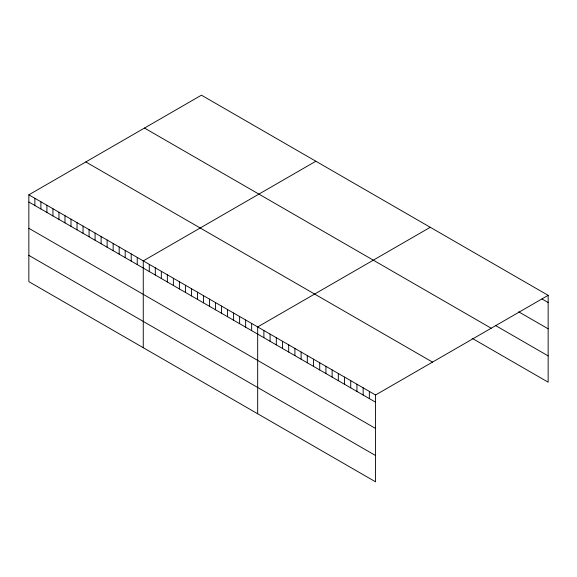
<?xml version="1.0" encoding="UTF-8"?>
<svg xmlns="http://www.w3.org/2000/svg" width="577" height="577" viewBox="0 0 577 577"><rect width="100%" height="100%" fill="white"/><g stroke="black" fill="none" stroke-linecap="round" stroke-linejoin="round"><path stroke-width="0.87" d="M28.85 194.824L375.555 394.993L375.555 481.824L28.85 281.655L28.85 194.824L201.445 95.176L548.15 295.345L548.15 382.176L472.145 338.302M315.857 161.228L143.262 260.876L143.262 347.715M430.269 227.288L257.674 326.935L257.674 413.767M375.555 394.993L548.15 295.345M541.947 298.958L548.15 302.543M518.68 311.804L548.15 328.818M495.412 325.45L548.15 355.901M144.488 128.058L491.193 328.226M85.807 161.935L432.512 362.111M28.85 202.015L375.555 402.183M28.85 228.297L375.555 428.466M28.85 255.373L375.555 455.541M369.352 391.408L369.352 398.606M363.149 387.823L363.149 395.021M356.947 384.246L356.947 391.437M350.737 380.661L350.737 387.859M344.534 377.084L344.534 384.275M338.331 373.499L338.331 380.69M332.128 369.915L332.128 377.113M325.926 366.337L325.926 373.528M319.716 362.753L319.716 369.951M313.513 359.168L313.513 366.366M307.31 355.591L307.31 362.782M301.107 352.006L301.107 359.204M294.905 348.421L294.905 355.62M288.695 344.844L288.695 352.035M282.492 341.259L282.492 348.458M276.289 337.682L276.289 344.873M270.086 334.097L270.086 341.288M263.884 330.513L263.884 337.711M251.651 323.459L251.651 330.65M245.636 319.983L245.636 327.173M239.614 316.506L239.614 323.697M233.591 313.022L233.591 320.221M227.569 309.546L227.569 316.744M221.546 306.07L221.546 313.268M215.524 302.593L215.524 309.791M209.501 299.117L209.501 306.315M203.479 295.64L203.479 302.838M197.457 292.164L197.457 299.362M191.434 288.688L191.434 295.886M185.419 285.211L185.419 292.409M179.397 281.735L179.397 288.933M173.374 278.258L173.374 285.456M167.352 274.782L167.352 281.98M161.329 271.305L161.329 278.503M155.307 267.829L155.307 275.027M149.284 264.353L149.284 271.551M137.239 257.4L137.239 264.598M131.217 253.923L131.217 261.121M125.195 250.447L125.195 257.645M119.179 246.97L119.179 254.168M113.157 243.494L113.157 250.692M107.134 240.018L107.134 247.208M101.112 236.541L101.112 243.732M95.09 233.065L95.09 240.256M89.067 229.588L89.067 236.779M83.045 226.112L83.045 233.303M77.022 222.635L77.022 229.826M71 219.159L71 226.35M64.977 215.683L64.977 222.873M58.962 212.206L58.962 219.397M52.94 208.73L52.94 215.921M46.917 205.253L46.917 212.444M40.895 201.777L40.895 208.968M34.872 198.3L34.872 205.491"/></g></svg>
